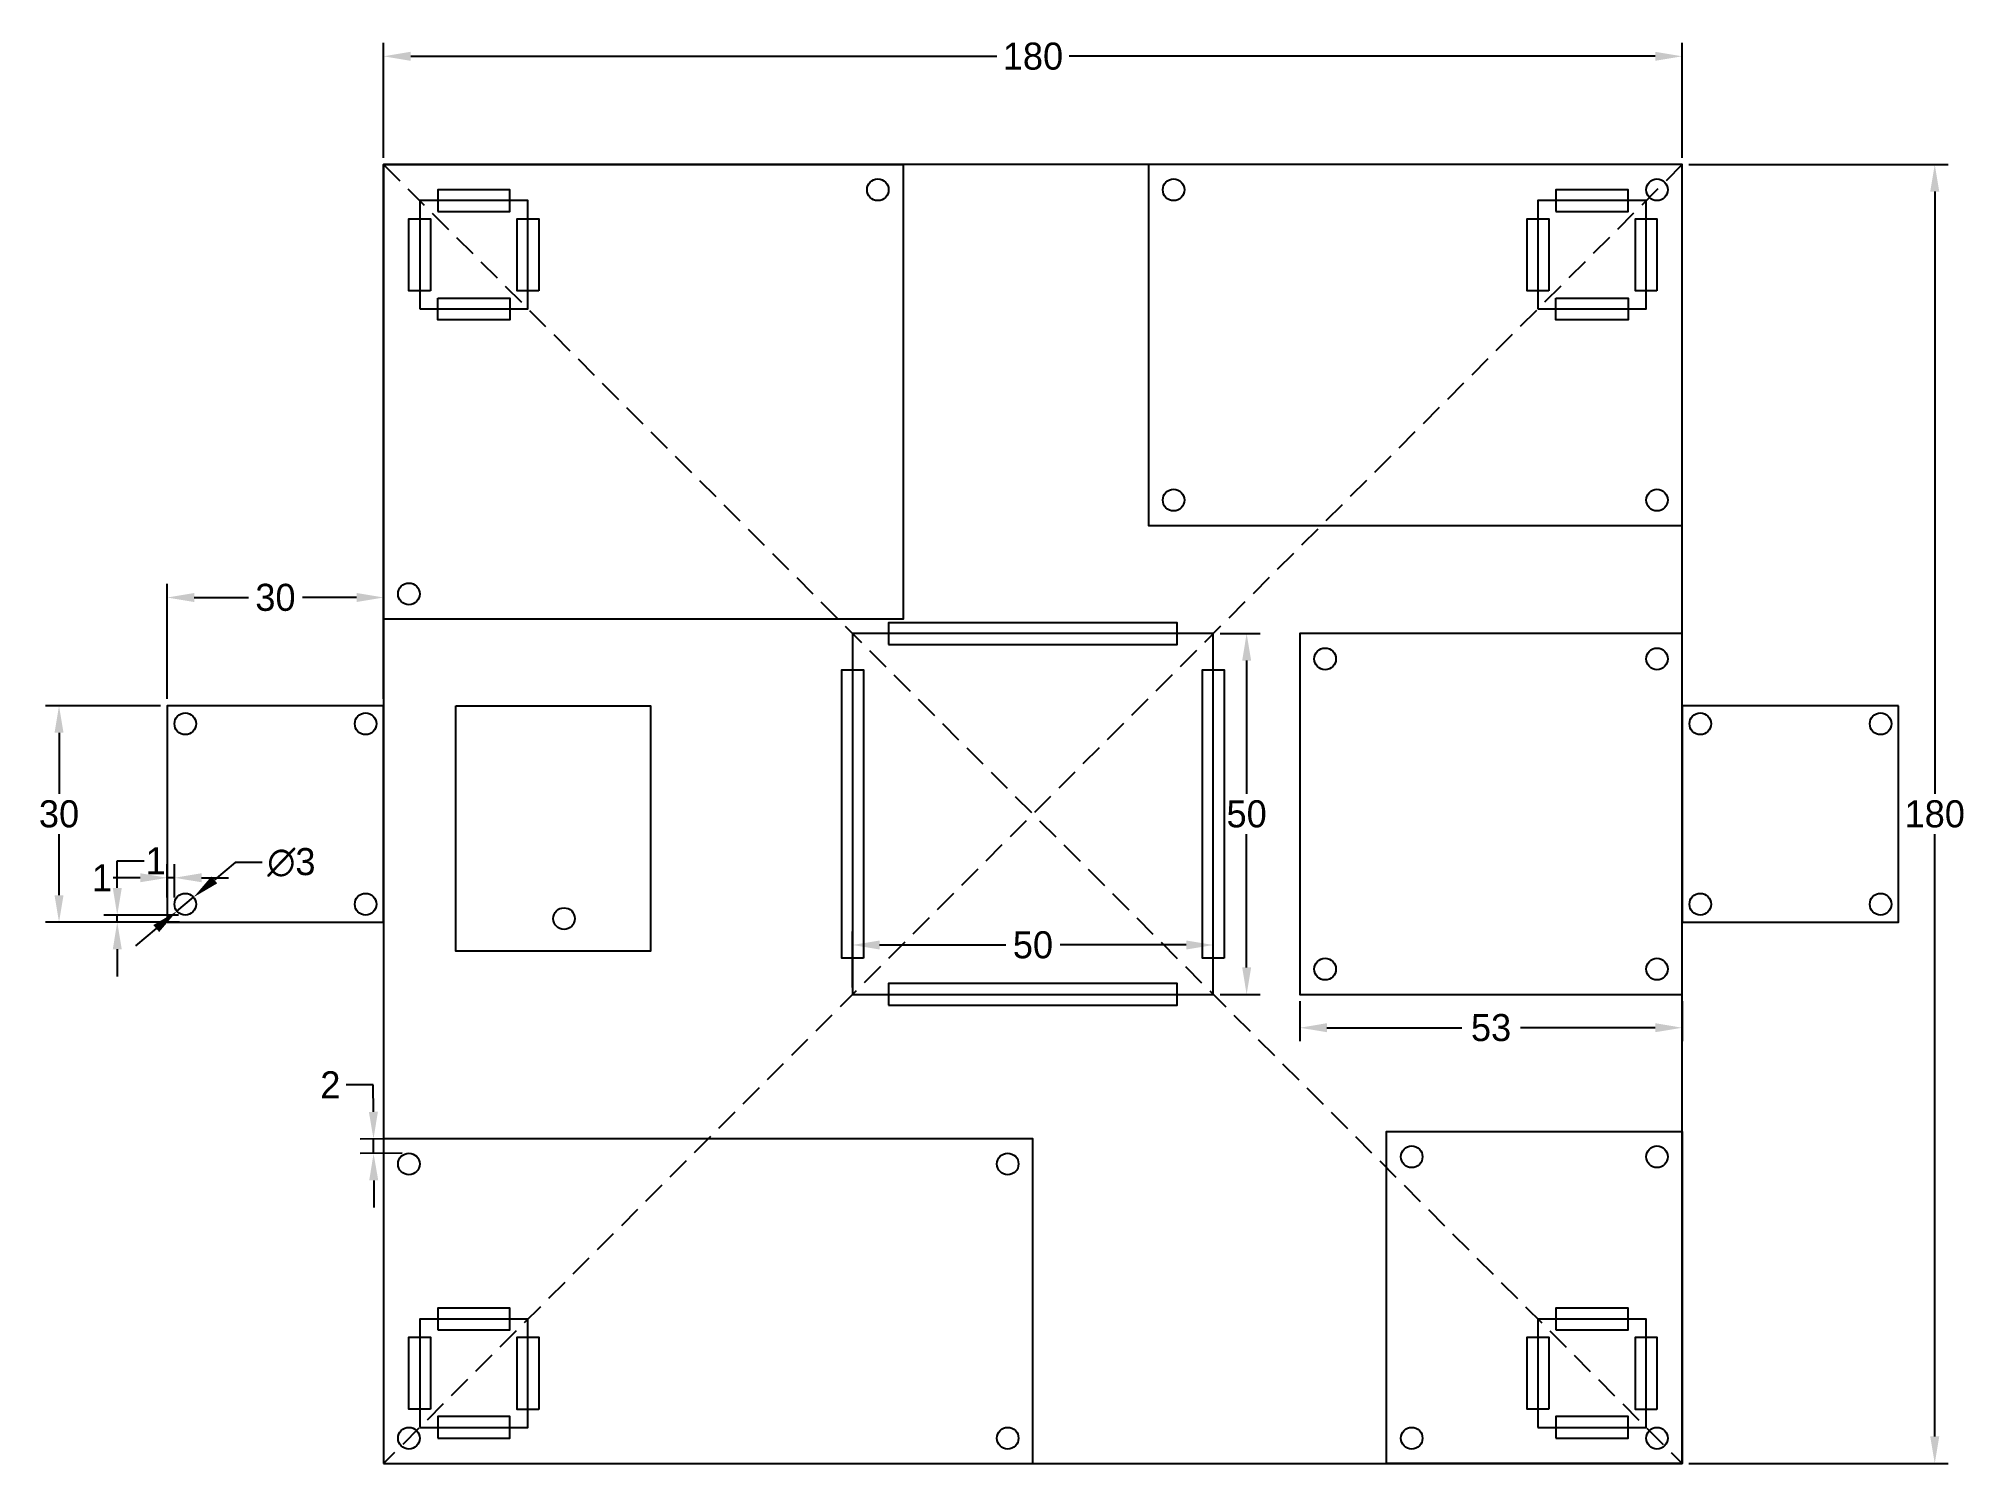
# Model space of a CAD drawing. Header units: millimetres. Extents: x 12 to 279, y 0 to 197.
import ezdxf

# ---------------------------------------------------------------- set-up
doc = ezdxf.new("R2010")
doc.units = ezdxf.units.MM
doc.header["$LTSCALE"] = 0.5
doc.linetypes.add('HIDDEN', pattern=[9.525, 6.35, -3.175])
for name, color, linetype in [('Dim', 4, 'Continuous'), ('Engrave', 30, 'Continuous'), ('Hide', 3, 'HIDDEN')]:
    doc.layers.add(name, color=color, linetype=linetype)
doc.dimstyles.new('ISO-25', dxfattribs={"dimtxt": 2.5, "dimasz": 2.5, "dimexe": 1.25, "dimexo": 0.625, "dimtad": 1, "dimtxsty": 'Standard', "dimcen": 2.5, "dimadec": 0, "dimazin": 0, "dimtfac": 1, "dimtmove": 0, "dimatfit": 3, "dimfxl": 1, "dimarcsym": 0})

# ---------------------------------------------------------------- blocks, each defined once
blk = doc.blocks.new('*D1')
at = {"layer": 'Defpoints', "color": 0, "transparency": 16777216}
for p in [(240, 180), (240, 0), (275, 0)]:
    blk.add_point(p, dxfattribs=at)
at = {"layer": 'Dim', "color": 0, "lineweight": -2, "transparency": 16777216}
for p, q in [((240.9375, 180), (276.875, 180)), ((275, 176.25), (275, 92.8125)), ((275, 3.75), (275, 87.1875)), ((240.9375, 0), (276.875, 0))]:
    blk.add_line(p, q, dxfattribs=at)
at = {"layer": 'Dim', "color": 0, "transparency": 16777216}
for points in [[(274.375, 176.25), (275.625, 176.25), (275, 180)], [(274.375, 3.75), (275.625, 3.75), (275, 0)]]:
    blk.add_solid(points, dxfattribs=at)
at = {"layer": 'Dim', "color": 0, "transparency": 16777216, "insert": (275, 90), "char_height": 3.75, "attachment_point": 5}
blk.add_mtext('180', dxfattribs=at)
blk = doc.blocks.new('*D2')
at = {"layer": 'Defpoints', "color": 0, "transparency": 16777216}
for p in [(240, 195), (60, 180), (240, 180)]:
    blk.add_point(p, dxfattribs=at)
at = {"layer": 'Dim', "color": 0, "lineweight": -2, "transparency": 16777216}
for p, q in [((60, 180.9375), (60, 196.875)), ((63.75, 195), (145, 195)), ((236.25, 195), (155, 195)), ((240, 180.9375), (240, 196.875))]:
    blk.add_line(p, q, dxfattribs=at)
at = {"layer": 'Dim', "color": 0, "transparency": 16777216}
for points in [[(63.75, 195.625), (63.75, 194.375), (60, 195)], [(236.25, 195.625), (236.25, 194.375), (240, 195)]]:
    blk.add_solid(points, dxfattribs=at)
at = {"layer": 'Dim', "color": 0, "transparency": 16777216, "insert": (150, 195), "char_height": 3.75, "attachment_point": 5}
blk.add_mtext('180', dxfattribs=at)
blk = doc.blocks.new('*D3')
at = {"layer": 'Defpoints', "color": 0, "transparency": 16777216}
for p in [(60, 120), (30, 105), (60, 105)]:
    blk.add_point(p, dxfattribs=at)
at = {"layer": 'Dim', "color": 0, "lineweight": -2, "transparency": 16777216}
for p, q in [((30, 105.9375), (30, 121.875)), ((60, 105.9375), (60, 121.875)), ((33.75, 120), (41.25, 120)), ((56.25, 120), (48.75, 120))]:
    blk.add_line(p, q, dxfattribs=at)
at = {"layer": 'Dim', "color": 0, "transparency": 16777216}
for points in [[(33.75, 120.625), (33.75, 119.375), (30, 120)], [(56.25, 120.625), (56.25, 119.375), (60, 120)]]:
    blk.add_solid(points, dxfattribs=at)
at = {"layer": 'Dim', "color": 0, "transparency": 16777216, "insert": (45, 120), "char_height": 3.75, "attachment_point": 5}
blk.add_mtext('30', dxfattribs=at)
blk = doc.blocks.new('*D4')
at = {"layer": 'Defpoints', "color": 0, "transparency": 16777216}
for p in [(30, 105), (15, 75), (30, 75)]:
    blk.add_point(p, dxfattribs=at)
at = {"layer": 'Dim', "color": 0, "lineweight": -2, "transparency": 16777216}
for p, q in [((29.0625, 105), (13.125, 105)), ((15, 101.25), (15, 92.8125)), ((15, 78.75), (15, 87.1875)), ((29.0625, 75), (13.125, 75))]:
    blk.add_line(p, q, dxfattribs=at)
at = {"layer": 'Dim', "color": 0, "transparency": 16777216}
for points in [[(14.375, 101.25), (15.625, 101.25), (15, 105)], [(14.375, 78.75), (15.625, 78.75), (15, 75)]]:
    blk.add_solid(points, dxfattribs=at)
at = {"layer": 'Dim', "color": 0, "transparency": 16777216, "insert": (15, 90), "char_height": 3.75, "attachment_point": 5}
blk.add_mtext('30', dxfattribs=at)
blk = doc.blocks.new('*D10')
at = {"layer": 'Defpoints', "color": 0, "transparency": 16777216}
for p in [(33.65, 78.46), (31.35, 76.54)]:
    blk.add_point(p, dxfattribs=at)
at = {"layer": 'Dim', "color": 0, "lineweight": -2}
for p, q in [((39.4, 83.28), (36.53, 80.87)), ((43.15, 83.28), (39.4, 83.28)), ((31.35, 76.54), (33.65, 78.46)), ((28.47, 74.13), (25.6, 71.72))]:
    blk.add_line(p, q, dxfattribs=at)
at = {"layer": 'Dim', "color": 0}
for points in [[(36.12, 81.35), (36.93, 80.39), (33.65, 78.46)], [(28.07, 74.61), (28.88, 73.65), (31.35, 76.54)]]:
    blk.add_solid(points, dxfattribs=at)
at = {"layer": 'Dim', "color": 0, "insert": (47.21, 83.28), "char_height": 3.75, "attachment_point": 5}
blk.add_mtext('∅3', dxfattribs=at)
blk = doc.blocks.new('*D11')
at = {"layer": 'Defpoints', "color": 0, "transparency": 16777216}
for p in [(23.07, 76), (32.51, 76), (32.61, 75)]:
    blk.add_point(p, dxfattribs=at)
at = {"layer": 'Dim', "color": 0, "lineweight": -2}
for p, q in [((23.07, 79.75), (23.07, 83.5)), ((23.07, 83.5), (26.82, 83.5)), ((31.57, 76), (21.2, 76)), ((31.68, 75), (21.2, 75)), ((23.07, 75), (23.07, 76)), ((23.07, 71.25), (23.07, 67.5))]:
    blk.add_line(p, q, dxfattribs=at)
at = {"layer": 'Dim', "color": 0}
for points in [[(22.45, 79.75), (23.7, 79.75), (23.07, 76)], [(22.45, 71.25), (23.7, 71.25), (23.07, 75)]]:
    blk.add_solid(points, dxfattribs=at)
at = {"layer": 'Dim', "color": 0, "insert": (28.39, 83.5), "char_height": 3.75, "attachment_point": 5}
blk.add_mtext('1', dxfattribs=at)
blk = doc.blocks.new('*D15')
at = {"layer": 'Defpoints', "color": 0, "transparency": 16777216}
for p in [(58.59, 44.97), (63.48, 45), (63.49, 43)]:
    blk.add_point(p, dxfattribs=at)
at = {"layer": 'Dim', "color": 0, "lineweight": -2}
for p, q in [((58.55, 52.47), (54.8, 52.47)), ((58.57, 48.72), (58.55, 52.47)), ((62.54, 44.99), (56.72, 44.96)), ((62.56, 42.99), (56.73, 42.96)), ((58.6, 42.97), (58.59, 44.97)), ((58.63, 39.22), (58.65, 35.47))]:
    blk.add_line(p, q, dxfattribs=at)
at = {"layer": 'Dim', "color": 0}
for points in [[(59.2, 48.73), (57.95, 48.72), (58.59, 44.97)], [(59.25, 39.23), (58, 39.22), (58.6, 42.97)]]:
    blk.add_solid(points, dxfattribs=at)
at = {"layer": 'Dim', "color": 0, "insert": (52.61, 52.47), "char_height": 3.75, "attachment_point": 5}
blk.add_mtext('2', dxfattribs=at)
blk = doc.blocks.new('*D17')
at = {"layer": 'Defpoints', "color": 0, "transparency": 16777216}
for p in [(30, 81.16), (30, 77.49), (31, 77.49)]:
    blk.add_point(p, dxfattribs=at)
at = {"layer": 'Dim', "color": 0, "lineweight": -2}
for p, q in [((30, 78.43), (30, 83.04)), ((31, 78.43), (31, 83.04)), ((26.25, 81.16), (22.5, 81.16)), ((31, 81.16), (30, 81.16)), ((34.75, 81.16), (38.5, 81.16))]:
    blk.add_line(p, q, dxfattribs=at)
at = {"layer": 'Dim', "color": 0}
for points in [[(26.25, 81.79), (26.25, 80.54), (30, 81.16)], [(34.75, 81.79), (34.75, 80.54), (31, 81.16)]]:
    blk.add_solid(points, dxfattribs=at)
at = {"layer": 'Dim', "color": 0, "insert": (20.94, 81.16), "char_height": 3.75, "attachment_point": 5}
blk.add_mtext('1', dxfattribs=at)
blk = doc.blocks.new('*D20')
at = {"layer": 'Defpoints', "color": 0, "transparency": 16777216}
for p in [(175, 71.85), (125, 65), (175, 65)]:
    blk.add_point(p, dxfattribs=at)
at = {"layer": 'Dim', "color": 0, "lineweight": -2, "transparency": 16777216}
for p, q in [((125, 65.94), (125, 73.72)), ((175, 65.94), (175, 73.72)), ((128.75, 71.85), (146.25, 71.85)), ((171.25, 71.85), (153.75, 71.85))]:
    blk.add_line(p, q, dxfattribs=at)
at = {"layer": 'Dim', "color": 0, "transparency": 16777216}
for points in [[(128.75, 72.47), (128.75, 71.22), (125, 71.85)], [(171.25, 72.47), (171.25, 71.22), (175, 71.85)]]:
    blk.add_solid(points, dxfattribs=at)
at = {"layer": 'Dim', "color": 0, "transparency": 16777216, "insert": (150, 71.85), "char_height": 3.75, "attachment_point": 5}
blk.add_mtext('50', dxfattribs=at)
blk = doc.blocks.new('*D21')
at = {"layer": 'Defpoints', "color": 0, "transparency": 16777216}
for p in [(175, 115), (175, 65), (179.62, 65)]:
    blk.add_point(p, dxfattribs=at)
at = {"layer": 'Dim', "color": 0, "lineweight": -2, "transparency": 16777216}
for p, q in [((175.94, 115), (181.5, 115)), ((179.62, 111.25), (179.62, 92.81)), ((179.62, 68.75), (179.62, 87.19)), ((175.94, 65), (181.5, 65))]:
    blk.add_line(p, q, dxfattribs=at)
at = {"layer": 'Dim', "color": 0, "transparency": 16777216}
for points in [[(179, 111.25), (180.25, 111.25), (179.62, 115)], [(179, 68.75), (180.25, 68.75), (179.62, 65)]]:
    blk.add_solid(points, dxfattribs=at)
at = {"layer": 'Dim', "color": 0, "transparency": 16777216, "insert": (179.62, 90), "char_height": 3.75, "attachment_point": 5}
blk.add_mtext('50', dxfattribs=at)
blk = doc.blocks.new('*D22')
at = {"layer": 'Defpoints', "color": 0, "transparency": 16777216}
for p in [(187, 65), (240, 65), (240, 60.38)]:
    blk.add_point(p, dxfattribs=at)
at = {"layer": 'Dim', "color": 0, "lineweight": -2}
for p, q in [((187, 64.06), (187, 58.51)), ((240, 64.06), (240, 58.51)), ((190.75, 60.38), (209.44, 60.38)), ((236.25, 60.38), (217.56, 60.38))]:
    blk.add_line(p, q, dxfattribs=at)
at = {"layer": 'Dim', "color": 0}
for points in [[(190.75, 61.01), (190.75, 59.76), (187, 60.38)], [(236.25, 61.01), (236.25, 59.76), (240, 60.38)]]:
    blk.add_solid(points, dxfattribs=at)
at = {"layer": 'Dim', "color": 0, "insert": (213.5, 60.38), "char_height": 3.75, "attachment_point": 5}
blk.add_mtext('53', dxfattribs=at)

msp = doc.modelspace()

# ---------------------------------------------------------------- linework, layer by layer
for points in [[(60, 0), (240, 0), (240, 180), (60, 180)], [(67.5, 173.5), (77.5, 173.5), (77.5, 176.5), (67.5, 176.5)], [(222.5, 173.5), (232.5, 173.5), (232.5, 176.5), (222.5, 176.5)], [(66.5, 162.5), (63.5, 162.5), (63.5, 172.5), (66.5, 172.5)], [(81.5, 162.493), (78.5, 162.493), (78.5, 172.493), (81.5, 172.493)], [(221.5, 162.5), (218.5, 162.5), (218.5, 172.5), (221.5, 172.5)], [(236.5, 162.493), (233.5, 162.493), (233.5, 172.493), (236.5, 172.493)], [(67.5, 161.5), (77.5, 161.5), (77.5, 158.5), (67.5, 158.5)], [(222.5, 161.5), (232.5, 161.5), (232.5, 158.5), (222.5, 158.5)], [(130, 113.5), (170, 113.5), (170, 116.5), (130, 116.5)], [(126.5, 70), (123.5, 70), (123.5, 110), (126.5, 110)], [(176.5, 70), (173.5, 70), (173.5, 110), (176.5, 110)], [(60, 105), (30, 105), (30, 75), (60, 75)], [(270, 105), (240, 105), (240, 75), (270, 75)], [(130, 63.5), (170, 63.5), (170, 66.5), (130, 66.5)], [(67.5, 18.5), (77.5, 18.5), (77.5, 21.5), (67.5, 21.5)], [(222.5, 18.5), (232.5, 18.5), (232.5, 21.5), (222.5, 21.5)], [(66.5, 7.5), (63.5, 7.5), (63.5, 17.5), (66.5, 17.5)], [(81.5, 7.493), (78.5, 7.493), (78.5, 17.493), (81.5, 17.493)], [(221.5, 7.5), (218.5, 7.5), (218.5, 17.5), (221.5, 17.5)], [(236.5, 7.493), (233.5, 7.493), (233.5, 17.493), (236.5, 17.493)], [(67.489, 3.5), (77.489, 3.5), (77.489, 6.5), (67.489, 6.5)], [(222.489, 3.5), (232.489, 3.5), (232.489, 6.5), (222.489, 6.5)]]:
    msp.add_lwpolyline(points, close=True)
for centre in [(128.5, 176.5), (169.5, 176.5), (236.5, 176.5), (169.5, 133.5), (236.5, 133.5), (63.5, 120.5), (190.5, 111.5), (236.5, 111.5), (32.5, 102.5), (57.5, 102.5), (242.5, 102.5), (267.5, 102.5), (32.5, 77.5), (57.5, 77.5), (242.5, 77.5), (267.5, 77.5), (85, 75.5), (190.5, 68.5), (236.5, 68.5), (63.5, 41.5), (146.5, 41.5), (202.5, 42.5), (236.5, 42.5), (63.5, 3.5), (146.5, 3.5), (202.5, 3.5), (236.5, 3.5)]:
    msp.add_circle(centre, 1.5)
at = {"layer": 'Engrave'}
for points in [[(60, 180), (132, 180), (132, 117), (60, 117)], [(240, 180), (166, 180), (166, 130), (240, 130)], [(65, 160), (80, 160), (80, 175), (65, 175)], [(220, 160), (235, 160), (235, 175), (220, 175)], [(125, 65), (175, 65), (175, 115), (125, 115)], [(240, 115), (187, 115), (187, 65), (240, 65)], [(70, 105), (97, 105), (97, 71), (70, 71)], [(240, 0), (199, 0), (199, 46), (240, 46)], [(60, 0), (150, 0), (150, 45), (60, 45)], [(65, 5), (80, 5), (80, 20), (65, 20)], [(220, 5), (235, 5), (235, 20), (220, 20)]]:
    msp.add_lwpolyline(points, close=True, dxfattribs=at)
at = {"layer": 'Hide'}
for p, q in [((60, 180), (240, 0)), ((240, 180), (60, 0))]:
    msp.add_line(p, q, dxfattribs=at)

# ---------------------------------------------------------------- dimensions: what is measured, and where the dimension line sits
at = {"layer": 'Dim'}
for base, p1, p2, picture, middle in [((240, 195), (60, 180), (240, 180), '*D2', (150, 195)), ((60, 120), (30, 105), (60, 105), '*D3', (45, 120)), ((30, 81.165), (31, 77.495), (30, 77.495), '*D17', (20.938, 81.165)), ((175, 71.85), (125, 65), (175, 65), '*D20', (150, 71.85)), ((240, 60.381), (187, 65), (240, 65), '*D22', (213.5, 60.381))]:
    dim = msp.add_linear_dim(base=base, p1=p1, p2=p2, dimstyle='ISO-25', override={"dimscale": 1.5, "dimtad": 0, "dimtih": 1, "dimtoh": 1, "dimdsep": 46}, dxfattribs=at)
    dim.commit()
    dim.dimension.update_dxf_attribs({"geometry": picture, "text_midpoint": middle})
for base, p1, p2, picture, middle in [((275, 0), (240, 180), (240, 0), '*D1', (275, 90)), ((179.624, 65), (175, 115), (175, 65), '*D21', (179.624, 90)), ((15, 75), (30, 105), (30, 75), '*D4', (15, 90)), ((23.074, 76), (32.613, 75), (32.509, 76), '*D11', (28.387, 83.5))]:
    dim = msp.add_linear_dim(base=base, p1=p1, p2=p2, angle=90, dimstyle='ISO-25', override={"dimscale": 1.5, "dimtad": 0, "dimtih": 1, "dimtoh": 1, "dimdsep": 46}, dxfattribs=at)
    dim.commit()
    dim.dimension.update_dxf_attribs({"geometry": picture, "text_midpoint": middle})
dim = msp.add_diameter_dim_2p(p1=(31.35, 76.537), p2=(33.65, 78.463), dimstyle='ISO-25', override={"dimscale": 1.5, "dimtad": 0, "dimtih": 1, "dimtoh": 1, "dimdsep": 46}, dxfattribs=at)
dim.commit()
dim.dimension.update_dxf_attribs({"geometry": '*D10', "text_midpoint": (47.213, 83.278)})
dim = msp.add_aligned_dim(p1=(63.493, 43), p2=(63.482, 45), distance=4.89, dimstyle='ISO-25', override={"dimscale": 1.5, "dimtad": 0, "dimtih": 1, "dimtoh": 1, "dimdsep": 46}, dxfattribs=at)
dim.commit()
dim.dimension.update_dxf_attribs({"geometry": '*D15', "text_midpoint": (52.611, 52.471)})

doc.saveas('drawing.dxf')
